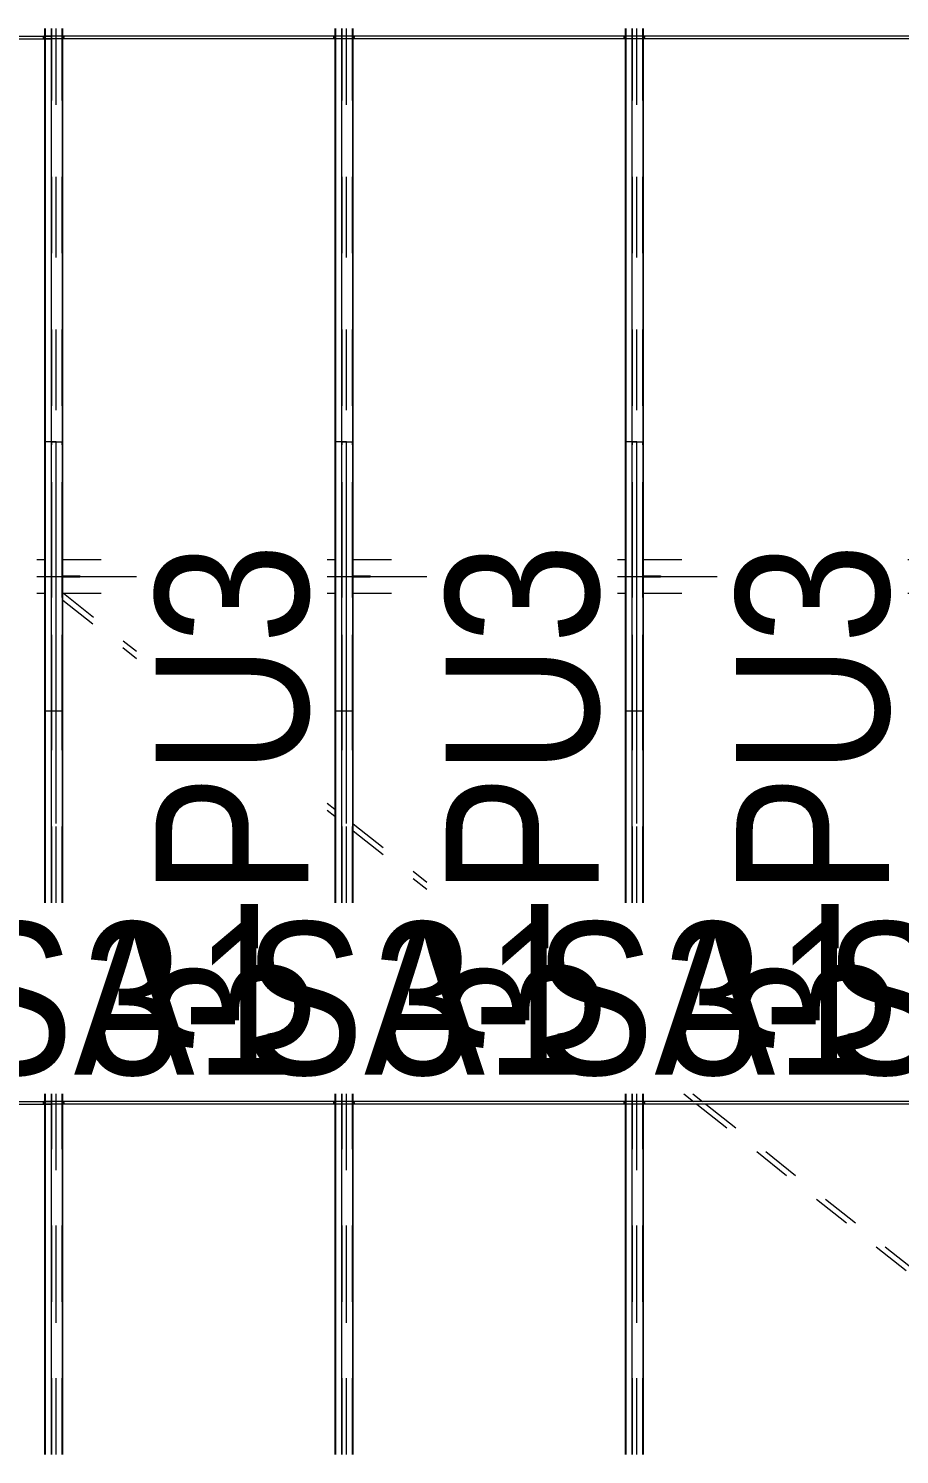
# Model space of a CAD drawing. Header units: millimetres. Extents: x -183 to 639, y -32 to 542.
# Drawn here: x 198.4 to 221.21, y 106.03 to 143.38 of the extents above; entities that cross this region are included whole.
import ezdxf

# ---------------------------------------------------------------- set-up
doc = ezdxf.new("R2010")
doc.units = ezdxf.units.MM
for name, pattern in [('XKITLINE00', [0]), ('XKITLINE01', [4, 1, -1, 1, -1]), ('XKITLINE02', [4, 2, -2]), ('XKITLINE03', [6, 3, -1, 1, -1])]:
    doc.linetypes.add(name, pattern=pattern)
for name, color, linetype, lineweight in [('Part', 2, 'Continuous', 0), ('PartMark', 7, 'Continuous', 0), ('S-grid', 1, 'Continuous', 0)]:
    doc.layers.add(name, color=color, linetype=linetype, lineweight=lineweight)
doc.styles.add('ARIAL', font='ARIAL.TTF')

# ---------------------------------------------------------------- blocks, each defined once
blk = doc.blocks.new('*A893')
at = {"layer": 'Part', "color": 2, "linetype": 'XKITLINE00', "lineweight": 0}
for p, q in [((206.605, 132.558), (206.426, 132.558)), ((206.426, 132.558), (206.426, 120.476)), ((206.436, 132.558), (206.436, 120.476)), ((206.444, 132.558), (206.444, 120.476)), ((206.605, 132.558), (206.906, 132.558)), ((206.605, 120.476), (206.605, 132.558)), ((206.897, 120.476), (206.897, 132.558)), ((206.906, 120.476), (206.906, 132.558)), ((206.426, 115.476), (206.426, 115.276)), ((206.436, 115.476), (206.436, 115.276)), ((206.444, 115.476), (206.444, 115.276)), ((206.605, 106.028), (206.605, 115.476)), ((206.897, 106.028), (206.897, 115.476)), ((206.906, 106.028), (206.906, 115.476)), ((206.426, 115.206), (206.426, 106.028)), ((206.436, 115.206), (206.436, 106.028)), ((206.444, 115.206), (206.444, 106.028))]:
    blk.add_line(p, q, dxfattribs=at)
at = {"layer": 'Part', "color": 7, "linetype": 'XKITLINE02', "lineweight": 0}
for p, q in [((206.435, 120.476), (206.435, 132.558)), ((206.727, 132.558), (206.605, 132.558)), ((206.616, 120.476), (206.616, 132.558)), ((206.716, 132.558), (206.716, 120.476)), ((206.727, 120.476), (206.727, 132.558)), ((206.888, 120.476), (206.888, 132.558)), ((206.896, 120.476), (206.896, 132.558)), ((206.435, 106.028), (206.435, 115.476)), ((206.616, 106.028), (206.616, 115.476)), ((206.716, 115.476), (206.716, 106.028)), ((206.727, 106.028), (206.727, 115.476)), ((206.888, 106.028), (206.888, 115.476)), ((206.896, 106.028), (206.896, 115.476)), ((206.426, 115.276), (206.426, 115.206)), ((206.436, 115.276), (206.436, 115.206)), ((206.444, 115.276), (206.444, 115.206))]:
    blk.add_line(p, q, dxfattribs=at)
blk = doc.blocks.new('*A897')
at = {"layer": 'Part', "color": 2, "linetype": 'XKITLINE00', "lineweight": 0}
for p, q in [((214.209, 132.558), (214.03, 132.558)), ((214.03, 132.558), (214.03, 120.476)), ((214.041, 132.558), (214.041, 120.476)), ((214.049, 132.558), (214.049, 120.476)), ((214.209, 132.558), (214.511, 132.558)), ((214.209, 120.476), (214.209, 132.558)), ((214.502, 120.476), (214.502, 132.558)), ((214.511, 120.476), (214.511, 132.558)), ((214.03, 115.476), (214.03, 115.276)), ((214.041, 115.476), (214.041, 115.276)), ((214.049, 115.476), (214.049, 115.276)), ((214.209, 106.028), (214.209, 115.476)), ((214.502, 106.028), (214.502, 115.476)), ((214.511, 106.028), (214.511, 115.476)), ((214.03, 115.206), (214.03, 106.028)), ((214.041, 115.206), (214.041, 106.028)), ((214.049, 115.206), (214.049, 106.028))]:
    blk.add_line(p, q, dxfattribs=at)
at = {"layer": 'Part', "color": 7, "linetype": 'XKITLINE02', "lineweight": 0}
for p, q in [((214.04, 120.476), (214.04, 132.558)), ((214.332, 132.558), (214.209, 132.558)), ((214.221, 120.476), (214.221, 132.558)), ((214.321, 132.558), (214.321, 120.476)), ((214.332, 120.476), (214.332, 132.558)), ((214.492, 120.476), (214.492, 132.558)), ((214.501, 120.476), (214.501, 132.558)), ((214.04, 106.028), (214.04, 115.476)), ((214.221, 106.028), (214.221, 115.476)), ((214.321, 115.476), (214.321, 106.028)), ((214.332, 106.028), (214.332, 115.476)), ((214.492, 106.028), (214.492, 115.476)), ((214.501, 106.028), (214.501, 115.476)), ((214.03, 115.276), (214.03, 115.206)), ((214.041, 115.276), (214.041, 115.206)), ((214.049, 115.276), (214.049, 115.206))]:
    blk.add_line(p, q, dxfattribs=at)
blk = doc.blocks.new('*A898')
at = {"layer": 'Part', "color": 2, "linetype": 'XKITLINE00', "lineweight": 0}
for p, q in [((199, 132.558), (198.821, 132.558)), ((198.821, 132.558), (198.821, 120.476)), ((198.831, 132.558), (198.831, 120.476)), ((198.839, 132.558), (198.839, 120.476)), ((199, 132.558), (199.301, 132.558)), ((199, 120.476), (199, 132.558)), ((199.292, 120.476), (199.292, 132.558)), ((199.301, 120.476), (199.301, 132.558)), ((198.821, 115.476), (198.821, 115.276)), ((198.831, 115.476), (198.831, 115.276)), ((198.839, 115.476), (198.839, 115.276)), ((199, 106.028), (199, 115.476)), ((199.292, 106.028), (199.292, 115.476)), ((199.301, 106.028), (199.301, 115.476)), ((198.821, 115.206), (198.821, 106.028)), ((198.831, 115.206), (198.831, 106.028)), ((198.839, 115.206), (198.839, 106.028))]:
    blk.add_line(p, q, dxfattribs=at)
at = {"layer": 'Part', "color": 7, "linetype": 'XKITLINE02', "lineweight": 0}
for p, q in [((198.83, 120.476), (198.83, 132.558)), ((199.122, 132.558), (199, 132.558)), ((199.011, 120.476), (199.011, 132.558)), ((199.111, 132.558), (199.111, 120.476)), ((199.122, 120.476), (199.122, 132.558)), ((199.283, 120.476), (199.283, 132.558)), ((199.291, 120.476), (199.291, 132.558)), ((198.83, 106.028), (198.83, 115.476)), ((199.011, 106.028), (199.011, 115.476)), ((199.111, 115.476), (199.111, 106.028)), ((199.122, 106.028), (199.122, 115.476)), ((199.283, 106.028), (199.283, 115.476)), ((199.291, 106.028), (199.291, 115.476)), ((198.821, 115.276), (198.821, 115.206)), ((198.831, 115.276), (198.831, 115.206)), ((198.839, 115.276), (198.839, 115.206))]:
    blk.add_line(p, q, dxfattribs=at)
blk = doc.blocks.new('*A901')
at = {"layer": 'S-grid', "color": 1, "linetype": 'XKITLINE03', "lineweight": 0}
for p, q in [((198.621, 129.028), (201.226, 129.028)), ((206.226, 129.028), (208.83, 129.028)), ((213.83, 129.028), (216.435, 129.028))]:
    blk.add_line(p, q, dxfattribs=at)
blk = doc.blocks.new('*A909')
at = {"layer": 'Part', "color": 4, "linetype": 'XKITLINE01', "lineweight": 0}
for p, q in [((198.621, 129.47), (198.821, 129.47)), ((199.301, 129.47), (201.226, 129.47)), ((206.226, 129.47), (206.426, 129.47)), ((206.906, 129.47), (208.83, 129.47)), ((213.83, 129.47), (214.03, 129.47)), ((214.511, 129.47), (216.435, 129.47)), ((221.435, 129.47), (221.635, 129.47)), ((222.116, 129.47), (224.04, 129.47)), ((229.04, 129.47), (229.24, 129.47)), ((229.721, 129.47), (231.645, 129.47)), ((236.645, 129.47), (236.845, 129.47)), ((237.326, 129.47), (239.25, 129.47)), ((244.25, 129.47), (244.45, 129.47)), ((244.931, 129.47), (246.855, 129.47)), ((251.855, 129.47), (252.055, 129.47)), ((252.535, 129.47), (253.263, 129.47)), ((198.621, 128.587), (198.821, 128.587)), ((199.301, 128.587), (201.226, 128.587)), ((206.226, 128.587), (206.426, 128.587)), ((206.906, 128.587), (208.83, 128.587)), ((213.83, 128.587), (214.03, 128.587)), ((214.511, 128.587), (216.435, 128.587)), ((221.435, 128.587), (221.635, 128.587)), ((222.116, 128.587), (224.04, 128.587)), ((229.04, 128.587), (229.24, 128.587)), ((229.721, 128.587), (231.645, 128.587)), ((236.645, 128.587), (236.845, 128.587)), ((237.326, 128.587), (239.25, 128.587)), ((244.25, 128.587), (244.45, 128.587)), ((244.931, 128.587), (246.855, 128.587)), ((251.855, 128.587), (252.055, 128.587)), ((252.535, 128.587), (253.263, 128.587))]:
    blk.add_line(p, q, dxfattribs=at)
blk = doc.blocks.new('*A910')
at = {"layer": 'Part', "color": 4, "linetype": 'XKITLINE01', "lineweight": 0}
for p, q in [((199.315, 128.587), (201.226, 127.069)), ((199.301, 128.411), (201.226, 126.881)), ((206.226, 123.093), (206.426, 122.934)), ((206.226, 122.905), (206.426, 122.746)), ((206.906, 122.552), (208.83, 121.022)), ((206.906, 122.364), (208.83, 120.834)), ((215.569, 115.476), (215.82, 115.276)), ((215.805, 115.476), (216.056, 115.276)), ((215.909, 115.206), (221.635, 110.653)), ((216.145, 115.206), (221.635, 110.84))]:
    blk.add_line(p, q, dxfattribs=at)
blk = doc.blocks.new('*A917')
at = {"layer": 'Part', "color": 4, "linetype": 'XKITLINE01', "lineweight": 0}
for p, q in [((214.511, 129.043), (214.953, 129.043)), ((214.953, 129.014), (214.511, 129.014)), ((214.953, 129.043), (214.953, 129.014))]:
    blk.add_line(p, q, dxfattribs=at)
blk = doc.blocks.new('*A918')
at = {"layer": 'Part', "color": 4, "linetype": 'XKITLINE01', "lineweight": 0}
for p, q in [((206.906, 129.043), (207.348, 129.043)), ((207.348, 129.014), (206.906, 129.014)), ((207.348, 129.043), (207.348, 129.014))]:
    blk.add_line(p, q, dxfattribs=at)
blk = doc.blocks.new('*A919')
at = {"layer": 'Part', "color": 4, "linetype": 'XKITLINE01', "lineweight": 0}
for p, q in [((199.301, 129.043), (199.743, 129.043)), ((199.743, 129.014), (199.301, 129.014)), ((199.743, 129.043), (199.743, 129.014))]:
    blk.add_line(p, q, dxfattribs=at)
blk = doc.blocks.new('*A1140')
at = {"layer": 'Part', "color": 7, "linetype": 'XKITLINE02', "lineweight": 0}
for p, q in [((198.793, 115.241), (198.795, 115.266)), ((198.795, 115.216), (198.793, 115.241)), ((198.795, 115.266), (198.799, 115.276)), ((198.799, 115.206), (198.795, 115.216)), ((199.323, 115.276), (198.799, 115.276)), ((198.799, 115.276), (198.804, 115.266)), ((198.804, 115.216), (198.799, 115.206)), ((199.323, 115.206), (198.799, 115.206)), ((198.804, 115.266), (198.805, 115.241)), ((198.805, 115.241), (198.804, 115.216)), ((206.906, 115.276), (206.605, 115.276)), ((206.906, 115.206), (206.605, 115.206))]:
    blk.add_line(p, q, dxfattribs=at)
at = {"layer": 'Part', "color": 2, "linetype": 'XKITLINE00', "lineweight": 0}
for p, q in [((206.605, 115.276), (199.323, 115.276)), ((206.605, 115.206), (199.323, 115.206)), ((206.928, 115.276), (206.906, 115.276)), ((206.928, 115.206), (206.906, 115.206)), ((206.924, 115.266), (206.922, 115.241)), ((206.922, 115.241), (206.924, 115.216)), ((206.928, 115.276), (206.924, 115.266)), ((206.924, 115.216), (206.928, 115.206)), ((206.932, 115.266), (206.928, 115.276)), ((206.928, 115.206), (206.932, 115.216)), ((206.934, 115.241), (206.932, 115.266)), ((206.932, 115.216), (206.934, 115.241))]:
    blk.add_line(p, q, dxfattribs=at)
blk = doc.blocks.new('*A1141')
at = {"layer": 'Part', "color": 7, "linetype": 'XKITLINE02', "lineweight": 0}
for p, q in [((198.793, 143.146), (198.795, 143.171)), ((198.795, 143.121), (198.793, 143.146)), ((198.795, 143.171), (198.799, 143.181)), ((198.799, 143.111), (198.795, 143.121)), ((199.323, 143.181), (198.799, 143.181)), ((198.799, 143.181), (198.804, 143.171)), ((198.804, 143.121), (198.799, 143.111)), ((199.323, 143.111), (198.799, 143.111)), ((198.804, 143.171), (198.805, 143.146)), ((198.805, 143.146), (198.804, 143.121)), ((206.906, 143.181), (206.605, 143.181)), ((206.906, 143.111), (206.605, 143.111))]:
    blk.add_line(p, q, dxfattribs=at)
at = {"layer": 'Part', "color": 2, "linetype": 'XKITLINE00', "lineweight": 0}
for p, q in [((206.605, 143.181), (199.323, 143.181)), ((206.605, 143.111), (199.323, 143.111)), ((206.928, 143.181), (206.906, 143.181)), ((206.928, 143.111), (206.906, 143.111)), ((206.924, 143.171), (206.922, 143.146)), ((206.922, 143.146), (206.924, 143.121)), ((206.928, 143.181), (206.924, 143.171)), ((206.924, 143.121), (206.928, 143.111)), ((206.932, 143.171), (206.928, 143.181)), ((206.928, 143.111), (206.932, 143.121)), ((206.934, 143.146), (206.932, 143.171)), ((206.932, 143.121), (206.934, 143.146))]:
    blk.add_line(p, q, dxfattribs=at)
blk = doc.blocks.new('*A1214')
at = {"layer": 'Part', "color": 7, "linetype": 'XKITLINE02', "lineweight": 0}
for p, q in [((191.188, 115.241), (191.19, 115.266)), ((191.19, 115.216), (191.188, 115.241)), ((191.19, 115.266), (191.194, 115.276)), ((191.194, 115.206), (191.19, 115.216)), ((191.194, 115.276), (191.718, 115.276)), ((191.194, 115.276), (191.199, 115.266)), ((191.199, 115.216), (191.194, 115.206)), ((191.194, 115.206), (191.718, 115.206)), ((191.199, 115.266), (191.2, 115.241)), ((191.2, 115.241), (191.199, 115.216)), ((199.301, 115.276), (199, 115.276)), ((199.301, 115.206), (199, 115.206))]:
    blk.add_line(p, q, dxfattribs=at)
at = {"layer": 'Part', "color": 2, "linetype": 'XKITLINE00', "lineweight": 0}
for p, q in [((191.718, 115.276), (199, 115.276)), ((191.718, 115.206), (199, 115.206)), ((199.323, 115.276), (199.301, 115.276)), ((199.323, 115.206), (199.301, 115.206)), ((199.319, 115.266), (199.317, 115.241)), ((199.317, 115.241), (199.319, 115.216)), ((199.323, 115.276), (199.319, 115.266)), ((199.319, 115.216), (199.323, 115.206)), ((199.327, 115.266), (199.323, 115.276)), ((199.323, 115.206), (199.327, 115.216)), ((199.329, 115.241), (199.327, 115.266)), ((199.327, 115.216), (199.329, 115.241))]:
    blk.add_line(p, q, dxfattribs=at)
blk = doc.blocks.new('*A1221')
at = {"layer": 'Part', "color": 7, "linetype": 'XKITLINE02', "lineweight": 0}
for p, q in [((191.188, 143.146), (191.19, 143.171)), ((191.19, 143.121), (191.188, 143.146)), ((191.19, 143.171), (191.194, 143.181)), ((191.194, 143.111), (191.19, 143.121)), ((191.194, 143.181), (191.718, 143.181)), ((191.194, 143.181), (191.199, 143.171)), ((191.199, 143.121), (191.194, 143.111)), ((191.194, 143.111), (191.718, 143.111)), ((191.199, 143.171), (191.2, 143.146)), ((191.2, 143.146), (191.199, 143.121)), ((199.301, 143.181), (199, 143.181)), ((199.301, 143.111), (199, 143.111))]:
    blk.add_line(p, q, dxfattribs=at)
at = {"layer": 'Part', "color": 2, "linetype": 'XKITLINE00', "lineweight": 0}
for p, q in [((191.718, 143.181), (199, 143.181)), ((191.718, 143.111), (199, 143.111)), ((199.323, 143.181), (199.301, 143.181)), ((199.323, 143.111), (199.301, 143.111)), ((199.319, 143.171), (199.317, 143.146)), ((199.317, 143.146), (199.319, 143.121)), ((199.323, 143.181), (199.319, 143.171)), ((199.319, 143.121), (199.323, 143.111)), ((199.327, 143.171), (199.323, 143.181)), ((199.323, 143.111), (199.327, 143.121)), ((199.329, 143.146), (199.327, 143.171)), ((199.327, 143.121), (199.329, 143.146))]:
    blk.add_line(p, q, dxfattribs=at)
blk = doc.blocks.new('*A1225')
at = {"layer": 'Part', "color": 2, "linetype": 'XKITLINE00', "lineweight": 0}
for p, q in [((198.821, 143.381), (198.821, 143.181)), ((198.821, 143.111), (198.821, 125.499)), ((198.831, 143.381), (198.831, 143.181)), ((198.831, 143.111), (198.831, 125.499)), ((198.839, 143.381), (198.839, 143.181)), ((198.839, 143.111), (198.839, 125.499)), ((199, 125.499), (199, 143.381)), ((199.292, 125.499), (199.292, 143.381)), ((199.301, 125.499), (199.301, 143.381)), ((199.301, 125.499), (198.821, 125.499))]:
    blk.add_line(p, q, dxfattribs=at)
at = {"layer": 'Part', "color": 7, "linetype": 'XKITLINE02', "lineweight": 0}
for p, q in [((198.821, 143.181), (198.821, 143.111)), ((198.83, 125.499), (198.83, 143.381)), ((198.831, 143.181), (198.831, 143.111)), ((198.839, 143.181), (198.839, 143.111)), ((199.011, 125.499), (199.011, 143.381)), ((199.111, 143.381), (199.111, 125.499)), ((199.122, 125.499), (199.122, 143.381)), ((199.283, 125.499), (199.283, 143.381)), ((199.291, 125.499), (199.291, 143.381))]:
    blk.add_line(p, q, dxfattribs=at)
blk = doc.blocks.new('*A1249')
at = {"layer": 'Part', "color": 2, "linetype": 'XKITLINE00', "lineweight": 0}
for p, q in [((206.426, 143.381), (206.426, 143.181)), ((206.426, 143.111), (206.426, 125.499)), ((206.436, 143.381), (206.436, 143.181)), ((206.436, 143.111), (206.436, 125.499)), ((206.444, 143.381), (206.444, 143.181)), ((206.444, 143.111), (206.444, 125.499)), ((206.605, 125.499), (206.605, 143.381)), ((206.897, 125.499), (206.897, 143.381)), ((206.906, 125.499), (206.906, 143.381)), ((206.906, 125.499), (206.426, 125.499))]:
    blk.add_line(p, q, dxfattribs=at)
at = {"layer": 'Part', "color": 7, "linetype": 'XKITLINE02', "lineweight": 0}
for p, q in [((206.426, 143.181), (206.426, 143.111)), ((206.435, 125.499), (206.435, 143.381)), ((206.436, 143.181), (206.436, 143.111)), ((206.444, 143.181), (206.444, 143.111)), ((206.616, 125.499), (206.616, 143.381)), ((206.716, 143.381), (206.716, 125.499)), ((206.727, 125.499), (206.727, 143.381)), ((206.888, 125.499), (206.888, 143.381)), ((206.896, 125.499), (206.896, 143.381))]:
    blk.add_line(p, q, dxfattribs=at)
blk = doc.blocks.new('*A1253')
at = {"layer": 'Part', "color": 2, "linetype": 'XKITLINE00', "lineweight": 0}
for p, q in [((214.03, 143.381), (214.03, 143.181)), ((214.03, 143.111), (214.03, 125.499)), ((214.041, 143.381), (214.041, 143.181)), ((214.041, 143.111), (214.041, 125.499)), ((214.049, 143.381), (214.049, 143.181)), ((214.049, 143.111), (214.049, 125.499)), ((214.209, 125.499), (214.209, 143.381)), ((214.502, 125.499), (214.502, 143.381)), ((214.511, 125.499), (214.511, 143.381)), ((214.511, 125.499), (214.03, 125.499))]:
    blk.add_line(p, q, dxfattribs=at)
at = {"layer": 'Part', "color": 7, "linetype": 'XKITLINE02', "lineweight": 0}
for p, q in [((214.03, 143.181), (214.03, 143.111)), ((214.04, 125.499), (214.04, 143.381)), ((214.041, 143.181), (214.041, 143.111)), ((214.049, 143.181), (214.049, 143.111)), ((214.221, 125.499), (214.221, 143.381)), ((214.321, 143.381), (214.321, 125.499)), ((214.332, 125.499), (214.332, 143.381)), ((214.492, 125.499), (214.492, 143.381)), ((214.501, 125.499), (214.501, 143.381))]:
    blk.add_line(p, q, dxfattribs=at)
blk = doc.blocks.new('*A1254')
at = {"layer": 'Part', "color": 7, "linetype": 'XKITLINE02', "lineweight": 0}
for p, q in [((206.398, 115.241), (206.4, 115.266)), ((206.4, 115.216), (206.398, 115.241)), ((206.4, 115.266), (206.404, 115.276)), ((206.404, 115.206), (206.4, 115.216)), ((206.928, 115.276), (206.404, 115.276)), ((206.404, 115.276), (206.408, 115.266)), ((206.408, 115.216), (206.404, 115.206)), ((206.928, 115.206), (206.404, 115.206)), ((206.408, 115.266), (206.41, 115.241)), ((206.41, 115.241), (206.408, 115.216)), ((214.511, 115.276), (214.209, 115.276)), ((214.511, 115.206), (214.209, 115.206))]:
    blk.add_line(p, q, dxfattribs=at)
at = {"layer": 'Part', "color": 2, "linetype": 'XKITLINE00', "lineweight": 0}
for p, q in [((214.209, 115.276), (206.928, 115.276)), ((214.209, 115.206), (206.928, 115.206)), ((214.533, 115.276), (214.511, 115.276)), ((214.533, 115.206), (214.511, 115.206)), ((214.528, 115.266), (214.527, 115.241)), ((214.527, 115.241), (214.528, 115.216)), ((214.533, 115.276), (214.528, 115.266)), ((214.528, 115.216), (214.533, 115.206)), ((214.537, 115.266), (214.533, 115.276)), ((214.533, 115.206), (214.537, 115.216)), ((214.539, 115.241), (214.537, 115.266)), ((214.537, 115.216), (214.539, 115.241))]:
    blk.add_line(p, q, dxfattribs=at)
blk = doc.blocks.new('*A1255')
at = {"layer": 'Part', "color": 7, "linetype": 'XKITLINE02', "lineweight": 0}
for p, q in [((214.003, 115.241), (214.005, 115.266)), ((214.005, 115.216), (214.003, 115.241)), ((214.005, 115.266), (214.009, 115.276)), ((214.009, 115.206), (214.005, 115.216)), ((214.533, 115.276), (214.009, 115.276)), ((214.009, 115.276), (214.013, 115.266)), ((214.013, 115.216), (214.009, 115.206)), ((214.533, 115.206), (214.009, 115.206)), ((214.013, 115.266), (214.015, 115.241)), ((214.015, 115.241), (214.013, 115.216)), ((222.116, 115.276), (221.814, 115.276)), ((222.116, 115.206), (221.814, 115.206))]:
    blk.add_line(p, q, dxfattribs=at)
at = {"layer": 'Part', "color": 2, "linetype": 'XKITLINE00', "lineweight": 0}
for p, q in [((221.814, 115.276), (214.533, 115.276)), ((221.814, 115.206), (214.533, 115.206)), ((222.138, 115.276), (222.116, 115.276)), ((222.138, 115.206), (222.116, 115.206)), ((222.133, 115.266), (222.132, 115.241)), ((222.132, 115.241), (222.133, 115.216)), ((222.138, 115.276), (222.133, 115.266)), ((222.133, 115.216), (222.138, 115.206)), ((222.142, 115.266), (222.138, 115.276)), ((222.138, 115.206), (222.142, 115.216)), ((222.144, 115.241), (222.142, 115.266)), ((222.142, 115.216), (222.144, 115.241))]:
    blk.add_line(p, q, dxfattribs=at)
blk = doc.blocks.new('*A1260')
at = {"layer": 'Part', "color": 7, "linetype": 'XKITLINE02', "lineweight": 0}
for p, q in [((206.398, 143.146), (206.4, 143.171)), ((206.4, 143.121), (206.398, 143.146)), ((206.4, 143.171), (206.404, 143.181)), ((206.404, 143.111), (206.4, 143.121)), ((206.928, 143.181), (206.404, 143.181)), ((206.404, 143.181), (206.408, 143.171)), ((206.408, 143.121), (206.404, 143.111)), ((206.928, 143.111), (206.404, 143.111)), ((206.408, 143.171), (206.41, 143.146)), ((206.41, 143.146), (206.408, 143.121)), ((214.511, 143.181), (214.209, 143.181)), ((214.511, 143.111), (214.209, 143.111))]:
    blk.add_line(p, q, dxfattribs=at)
at = {"layer": 'Part', "color": 2, "linetype": 'XKITLINE00', "lineweight": 0}
for p, q in [((214.209, 143.181), (206.928, 143.181)), ((214.209, 143.111), (206.928, 143.111)), ((214.533, 143.181), (214.511, 143.181)), ((214.533, 143.111), (214.511, 143.111)), ((214.528, 143.171), (214.527, 143.146)), ((214.527, 143.146), (214.528, 143.121)), ((214.533, 143.181), (214.528, 143.171)), ((214.528, 143.121), (214.533, 143.111)), ((214.537, 143.171), (214.533, 143.181)), ((214.533, 143.111), (214.537, 143.121)), ((214.539, 143.146), (214.537, 143.171)), ((214.537, 143.121), (214.539, 143.146))]:
    blk.add_line(p, q, dxfattribs=at)
blk = doc.blocks.new('*A1261')
at = {"layer": 'Part', "color": 7, "linetype": 'XKITLINE02', "lineweight": 0}
for p, q in [((214.003, 143.146), (214.005, 143.171)), ((214.005, 143.121), (214.003, 143.146)), ((214.005, 143.171), (214.009, 143.181)), ((214.009, 143.111), (214.005, 143.121)), ((214.533, 143.181), (214.009, 143.181)), ((214.009, 143.181), (214.013, 143.171)), ((214.013, 143.121), (214.009, 143.111)), ((214.533, 143.111), (214.009, 143.111)), ((214.013, 143.171), (214.015, 143.146)), ((214.015, 143.146), (214.013, 143.121)), ((222.116, 143.181), (221.814, 143.181)), ((222.116, 143.111), (221.814, 143.111))]:
    blk.add_line(p, q, dxfattribs=at)
at = {"layer": 'Part', "color": 2, "linetype": 'XKITLINE00', "lineweight": 0}
for p, q in [((221.814, 143.181), (214.533, 143.181)), ((221.814, 143.111), (214.533, 143.111)), ((222.138, 143.181), (222.116, 143.181)), ((222.138, 143.111), (222.116, 143.111)), ((222.133, 143.171), (222.132, 143.146)), ((222.132, 143.146), (222.133, 143.121)), ((222.138, 143.181), (222.133, 143.171)), ((222.133, 143.121), (222.138, 143.111)), ((222.142, 143.171), (222.138, 143.181)), ((222.138, 143.111), (222.142, 143.121)), ((222.144, 143.146), (222.142, 143.171)), ((222.142, 143.121), (222.144, 143.146))]:
    blk.add_line(p, q, dxfattribs=at)
blk = doc.blocks.new('*A1829')
at = {"layer": 'PartMark', "color": 3, "style": 'ARIAL', "width": 0.85}
blk.add_text('3-SA1', height=4, dxfattribs=at).set_placement((192.194, 115.976))
blk = doc.blocks.new('*A1837')
at = {"layer": 'PartMark', "color": 3, "style": 'ARIAL', "width": 0.85}
blk.add_text('3-PU3', height=4, rotation=90.0002, dxfattribs=at).set_placement((205.726, 116.439))
blk = doc.blocks.new('*A1838')
at = {"layer": 'PartMark', "color": 3, "style": 'ARIAL', "width": 0.85}
blk.add_text('3-SA1', height=4, dxfattribs=at).set_placement((199.799, 115.976))
blk = doc.blocks.new('*A1898')
at = {"layer": 'PartMark', "color": 3, "style": 'ARIAL', "width": 0.85}
blk.add_text('3-PU3', height=4, rotation=90.0002, dxfattribs=at).set_placement((213.33, 116.439))
blk = doc.blocks.new('*A1899')
at = {"layer": 'PartMark', "color": 3, "style": 'ARIAL', "width": 0.85}
blk.add_text('3-SA1', height=4, dxfattribs=at).set_placement((207.404, 115.976))
blk = doc.blocks.new('*A1900')
at = {"layer": 'PartMark', "color": 3, "style": 'ARIAL', "width": 0.85}
blk.add_text('3-SA1', height=4, dxfattribs=at).set_placement((215.009, 115.976))
blk = doc.blocks.new('*A1918')
at = {"layer": 'PartMark', "color": 3, "style": 'ARIAL', "width": 0.85}
blk.add_text('3-PU3', height=4, rotation=90.0002, dxfattribs=at).set_placement((220.935, 116.439))

msp = doc.modelspace()

# ---------------------------------------------------------------- block references
at = {"lineweight": 0}
for name in ['*A1225', '*A1249', '*A1253', '*A1221', '*A1141', '*A1260', '*A1261', '*A898', '*A893', '*A897', '*A901', '*A1837', '*A1898', '*A1918', '*A909', '*A919', '*A918', '*A917', '*A910', '*A1829', '*A1838', '*A1899', '*A1900', '*A1214', '*A1140', '*A1254', '*A1255']:
    msp.add_blockref(name, (0, 0), dxfattribs=at)

doc.saveas('drawing.dxf')
